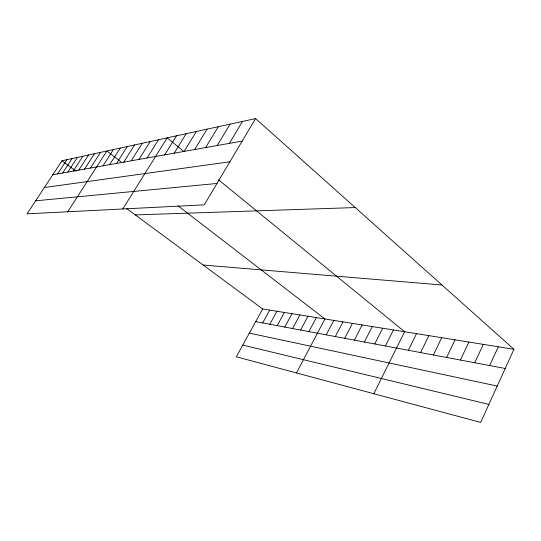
<?xml version="1.0" encoding="UTF-8"?>
<svg xmlns="http://www.w3.org/2000/svg" width="541" height="541" viewBox="0 0 541 541"><rect width="100%" height="100%" fill="white"/><g stroke="black" fill="none" stroke-linecap="round" stroke-linejoin="round"><path stroke-width="0.81" d="M513.95 349.283L480.665 422.426L236.316 356.79L262.683 308.979L513.95 349.283L255.575 118.574L61.985 160.778L27.05 213.837L204.268 204.843L255.575 118.574M489.652 365.547L498.308 346.774M474.728 362.74L483.302 344.367M460.391 360.049L468.891 342.054M446.616 357.466L455.035 339.829M433.375 354.977L441.713 337.692M420.627 352.583L428.885 335.636M408.347 350.27L416.529 333.655M373.824 393.726L404.614 331.741L218.598 179.849M385.435 345.97L393.456 329.956M374.73 343.961L382.676 328.225M364.384 342.013L372.255 326.554M354.375 340.133L362.172 324.938M344.691 338.314L352.414 323.369M335.319 336.556L342.967 321.854M326.237 334.845L333.817 320.387M296.468 372.945L324.938 318.967L178.009 205.79M308.904 331.592L316.336 317.581M300.62 330.037L307.985 316.242M292.586 328.529L299.883 314.943M284.789 327.062L292.012 313.685M277.208 325.635L284.37 312.455M269.844 324.255L276.938 311.264M262.683 322.909L269.716 310.108M229.35 143.372L242.503 121.421M217.184 145.536L230.094 124.126M205.621 147.592L218.307 126.702M194.625 149.546L207.088 129.143M184.15 151.406L196.397 131.477M174.168 153.177L186.205 133.695M164.64 154.875L176.474 135.818M122.78 208.975L167.169 137.847L184.271 151.818M147.071 157.999L158.527 139.734M138.963 159.439L150.236 141.539M131.186 160.819L142.283 143.277M123.713 162.151L134.641 144.941M116.538 163.423L127.297 146.543M109.634 164.653L120.23 148.085M102.986 165.837L113.427 149.566M67.74 211.768L106.875 150.993L121.035 161.901M90.421 168.068L100.558 152.373M78.729 170.144L88.582 154.983M84.47 169.123L94.465 153.698M73.184 171.132L82.895 156.221M67.821 172.085L77.404 157.417M57.63 173.898L66.956 159.696M62.641 173.005L72.095 158.574M52.781 174.757L242.185 141.086M44.376 187.531L229.871 161.793M35.625 200.812L216.982 183.467M135.297 214.919L355.234 207.561M203.173 265.036L441.95 284.985M255.724 321.604L505.22 368.475M249.367 333.114L497.22 386.051M242.774 345.077L488.868 404.398M61.985 160.778L76.085 171.193M126.864 208.691L262.683 308.979"/></g></svg>
